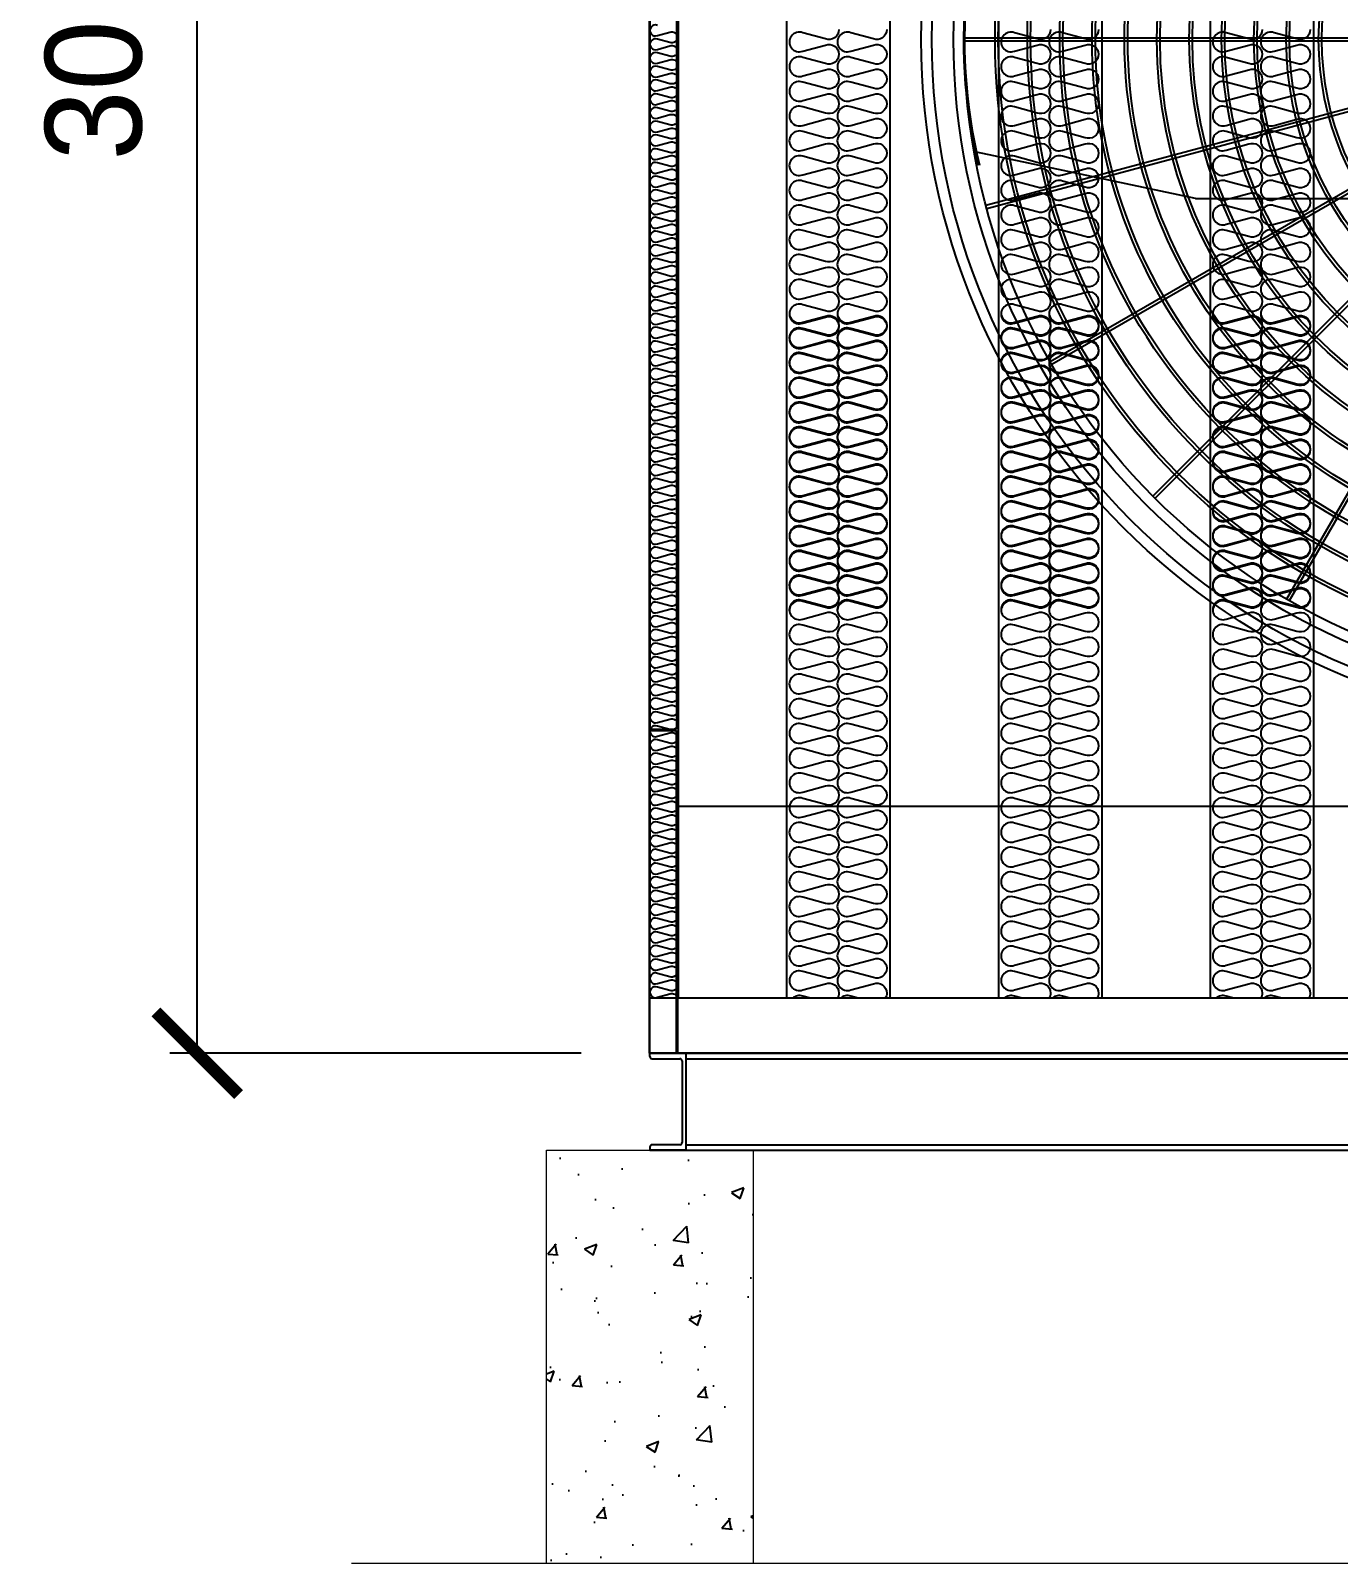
# Model space of a CAD drawing. Header units: millimetres. Extents: x 2686 to 32093, y 2268 to 23063.
# Drawn here: x 6023 to 7921, y 7575 to 9801 of the extents above; entities that cross this region are included whole.
import ezdxf

# ---------------------------------------------------------------- set-up
doc = ezdxf.new("R2010")
doc.units = ezdxf.units.MM
doc.linetypes.add('HIDDEN', pattern=[0.375, 0.25, -0.125])
for name, color, linetype in [('LINE', 7, 'Continuous'), ('SMS', 220, 'Continuous'), ('냉각탑', 4, 'Continuous'), ('냉각탑_dim', 1, 'Continuous'), ('냉각탑_찬넬방진', 1, 'Continuous')]:
    doc.layers.add(name, color=color, linetype=linetype)
doc.styles.add('HY울릉도L', font='')
doc.styles.get('HY울릉도L').set_extended_font_data('HY울릉도L')
doc.dimstyles.new('성지DIM', dxfattribs={"dimtxt": 3.5, "dimasz": 3, "dimexe": 1, "dimexo": 2.5, "dimgap": 2, "dimtad": 1, "dimdec": 0, "dimzin": 3, "dimdsep": 46, "dimtxsty": 'HY울릉도L', "dimblk": 'ARCHTICK', "dimcen": -2, "dimclrd": 256, "dimclre": 256, "dimclrt": 7, "dimadec": 0, "dimazin": 0, "dimtfac": 1, "dimtdec": 0, "dimtofl": 0, "dimtmove": 0, "dimatfit": 3, "dimfxl": 1, "dimtolj": 1, "dimtzin": 0, "dimlwe": -1, "dimarcsym": 0})

# ---------------------------------------------------------------- blocks, each defined once
blk = doc.blocks.new('_ArchTick')
at = {"color": 0, "linetype": 'ByBlock', "const_width": 0.15}
blk.add_lwpolyline([(-0.5, -0.5), (0.5, 0.5)], dxfattribs=at)
blk = doc.blocks.new('*D287')
at = {"layer": 'Defpoints', "color": 0, "transparency": 16777216}
for p in [(6264.9, 11315.8), (6922.1, 11315.8), (6922.1, 8315.8)]:
    blk.add_point(p, dxfattribs=at)
at = {"layer": '냉각탑_dim', "transparency": 16777216}
for p, q in [((6822.1, 11315.8), (6224.9, 11315.8)), ((6822.1, 8315.8), (6224.9, 8315.8))]:
    blk.add_line(p, q, dxfattribs=at)
at = {"layer": '냉각탑_dim', "lineweight": -2, "transparency": 16777216}
blk.add_line((6264.9, 8315.8), (6264.9, 11315.8), dxfattribs=at)
at = {"layer": '냉각탑_dim', "lineweight": -2, "transparency": 16777216, "xscale": 120, "yscale": 120, "zscale": 120}
for p, rotation in [((6264.9, 11315.8), 90), ((6264.9, 8315.8), 270)]:
    blk.add_blockref('_ArchTick', p, dxfattribs=dict(at, rotation=rotation))
at = {"layer": '냉각탑_dim', "color": 7, "transparency": 16777216, "insert": (6114.9, 9815.8), "char_height": 140, "attachment_point": 5, "rotation": 90, "style": 'HY울릉도L'}
blk.add_mtext('\\A1;3000', dxfattribs=at)
blk = doc.blocks.new('A$C1FB73ED1')
for p, q in [((1277, 1342.9), (1277, 2480)), ((1283, 1342.9), (1283, 2480)), ((1260.8, 1340), (966.5, 2438.3)), ((1266.6, 1341.6), (972.3, 2439.9)), ((1293.4, 1341.6), (1587.7, 2439.9)), ((1299.2, 1340), (1593.5, 2438.3)), ((1245.9, 1333), (677.4, 2317.7)), ((1251.1, 1336), (682.6, 2320.7)), ((1308.9, 1336), (1877.4, 2320.7)), ((1314.1, 1333), (1882.6, 2317.7)), ((1233.4, 1322.4), (429.4, 2126.4)), ((1237.6, 1326.6), (433.6, 2130.6)), ((1322.4, 1326.6), (2126.4, 2130.6)), ((1326.6, 1322.4), (2130.6, 2126.4)), ((1224, 1308.9), (239.3, 1877.4)), ((1227, 1314.1), (242.3, 1882.6)), ((1333, 1314.1), (2317.7, 1882.6)), ((1336, 1308.9), (2320.7, 1877.4)), ((1220, 1299.2), (121.7, 1593.5)), ((1340, 1299.2), (2438.3, 1593.5)), ((1218.4, 1293.4), (120.1, 1587.7)), ((1341.6, 1293.4), (2439.9, 1587.7)), ((1217.1, 1283), (80, 1283)), ((1342.9, 1283), (2480, 1283)), ((1217.1, 1277), (80, 1277)), ((1218.4, 1266.6), (120.1, 972.3)), ((1220, 1260.8), (121.7, 966.5)), ((1224, 1251.1), (239.3, 682.6)), ((1336, 1251.1), (2320.7, 682.6)), ((1340, 1260.8), (2438.3, 966.5)), ((1341.6, 1266.6), (2439.9, 972.3)), ((1342.9, 1277), (2480, 1277)), ((1227, 1245.9), (242.3, 677.4)), ((1233.4, 1237.6), (429.4, 433.6)), ((1237.6, 1233.4), (433.6, 429.4)), ((1245.9, 1227), (677.4, 242.3)), ((1251.1, 1224), (682.6, 239.3)), ((1308.9, 1224), (1877.4, 239.3)), ((1314.1, 1227), (1882.6, 242.3)), ((1322.4, 1233.4), (2126.4, 429.4)), ((1326.6, 1237.6), (2130.6, 433.6)), ((1333, 1245.9), (2317.7, 677.4)), ((1260.8, 1220), (966.5, 121.7)), ((1266.6, 1218.4), (972.3, 120.1)), ((1277, 1217.1), (1277, 80)), ((1283, 1217.1), (1283, 80)), ((1293.4, 1218.4), (1587.7, 120.1)), ((1299.2, 1220), (1593.5, 121.7))]:
    blk.add_line(p, q)
for radius in [1280, 1260, 1220, 1200]:
    blk.add_circle((1280, 1280), radius)
at = {"ltscale": 5}
for radius in [1143, 1137, 1083, 1077, 1023, 1017, 963, 957, 903, 897, 843, 837, 783, 777, 723, 717, 663, 657, 603, 597, 543, 537, 483, 477, 423, 417, 363, 357, 303, 297, 243, 237, 183, 177, 123, 117, 63, 57, 40, 21]:
    blk.add_circle((1280, 1280), radius, dxfattribs=at)
at = {"color": 7}
blk.add_circle((1280, 1280), 273.5, dxfattribs=at)
at = {"layer": 'LINE', "color": 7}
for p, q in [((1368.2, 2477.5), (1368.2, 1567)), ((985.2, 2053.4), (1071.5, 2459.4)), ((985.2, 2053.4), (985.2, 1550)), ((1130.8, 1567), (1369.4, 1567)), ((1130.8, 1567), (1369.4, 1567)), ((1130.8, 1567), (1130.8, 1549)), ((1130.8, 1567), (1130.8, 1549)), ((1369.4, 1567), (1369.4, 1549)), ((1369.4, 1567), (1369.4, 1549)), ((2111.5, 1574.8), (1550, 1574.8)), ((1550, 1429.2), (1550, 1574.8)), ((1550, 1429.2), (1550, 1574.8)), ((2111.5, 1574.8), (2457.5, 1488.5)), ((1130.8, 1550), (985.2, 1550)), ((1130.8, 1550), (985.2, 1550)), ((1130.8, 1549), (1230.5, 1549)), ((1130.8, 1549), (1230.5, 1549)), ((1329.5, 1549), (1369.4, 1549)), ((1329.5, 1549), (1369.4, 1549)), ((1549, 1429.2), (1549, 1329.5)), ((1549, 1429.2), (1549, 1329.5)), ((1567, 1429.2), (1549, 1429.2)), ((1567, 1429.2), (1549, 1429.2)), ((1567, 1429.2), (1567, 1190.6)), ((1567, 1429.2), (1567, 1190.6)), ((84.4, 1368.2), (993, 1368.2)), ((84.4, 1368.2), (993, 1368.2)), ((993, 1130.8), (993, 1369.4)), ((993, 1130.8), (993, 1369.4)), ((993, 1369.4), (1011, 1369.4)), ((993, 1369.4), (1011, 1369.4)), ((993, 1130.8), (993, 1369.4)), ((993, 1130.8), (993, 1369.4)), ((993, 1369.4), (1011, 1369.4)), ((993, 1369.4), (1011, 1369.4)), ((1011, 1329.5), (1011, 1369.4)), ((1011, 1329.5), (1011, 1369.4)), ((1011, 1329.5), (1011, 1369.4)), ((1011, 1329.5), (1011, 1369.4)), ((1011, 1130.8), (1011, 1230.5)), ((1011, 1130.8), (1011, 1230.5)), ((1011, 1130.8), (1011, 1230.5)), ((1011, 1130.8), (1011, 1230.5)), ((1549, 1230.5), (1549, 1190.6)), ((1549, 1230.5), (1549, 1190.6)), ((1567, 1190.6), (1549, 1190.6)), ((1567, 1190.6), (1549, 1190.6)), ((2475.6, 1191.8), (1567, 1191.8)), ((993, 1130.8), (1011, 1130.8)), ((993, 1130.8), (1011, 1130.8)), ((993, 1130.8), (1011, 1130.8)), ((993, 1130.8), (1011, 1130.8)), ((1010, 1130.8), (1010, 985.2)), ((1010, 1130.8), (1010, 985.2)), ((1010, 1130.8), (1010, 985.2)), ((1010, 1130.8), (1010, 985.2)), ((508.5, 985.2), (102.5, 1071.5)), ((1230.5, 1011), (1190.6, 1011)), ((1190.6, 993), (1190.6, 1011)), ((1230.5, 1011), (1190.6, 1011)), ((1190.6, 993), (1190.6, 1011)), ((1429.2, 1011), (1329.5, 1011)), ((1429.2, 1011), (1329.5, 1011)), ((1429.2, 993), (1429.2, 1011)), ((1429.2, 993), (1429.2, 1011)), ((1429.2, 1010), (1574.8, 1010)), ((1429.2, 1010), (1574.8, 1010)), ((1574.8, 506.6), (1574.8, 1010)), ((508.5, 985.2), (1010, 985.2)), ((508.5, 985.2), (1010, 985.2)), ((1429.2, 993), (1190.6, 993)), ((1429.2, 993), (1190.6, 993)), ((1191.8, 82.5), (1191.8, 993)), ((1574.8, 506.6), (1488.5, 100.6)), ((1512.8, 104.1), (1512.8, 106.1)), ((1166.8, 83), (1166.8, 85)), ((1393.2, 83), (1393.2, 85))]:
    blk.add_line(p, q, dxfattribs=at)
for points in [[(1272.3, 1594.4), (1268.5, 1587.9), (1272.3, 1581.4), (1279.8, 1581.4), (1283.5, 1587.9), (1279.8, 1594.4)], [(1272.3, 1594.4), (1268.5, 1587.9), (1272.3, 1581.4), (1279.8, 1581.4), (1283.5, 1587.9), (1279.8, 1594.4)], [(965.6, 1272.3), (972.1, 1268.5), (978.6, 1272.3), (978.6, 1279.8), (972.1, 1283.5), (965.6, 1279.8)], [(965.6, 1272.3), (972.1, 1268.5), (978.6, 1272.3), (978.6, 1279.8), (972.1, 1283.5), (965.6, 1279.8)], [(965.6, 1272.3), (972.1, 1268.5), (978.6, 1272.3), (978.6, 1279.8), (972.1, 1283.5), (965.6, 1279.8)], [(965.6, 1272.3), (972.1, 1268.5), (978.6, 1272.3), (978.6, 1279.8), (972.1, 1283.5), (965.6, 1279.8)], [(1594.4, 1287.7), (1587.9, 1291.5), (1581.4, 1287.7), (1581.4, 1280.2), (1587.9, 1276.5), (1594.4, 1280.2)], [(1594.4, 1287.7), (1587.9, 1291.5), (1581.4, 1287.7), (1581.4, 1280.2), (1587.9, 1276.5), (1594.4, 1280.2)], [(1287.7, 965.6), (1291.5, 972.1), (1287.7, 978.6), (1280.2, 978.6), (1276.5, 972.1), (1280.2, 965.6)], [(1287.7, 965.6), (1291.5, 972.1), (1287.7, 978.6), (1280.2, 978.6), (1276.5, 972.1), (1280.2, 965.6)]]:
    blk.add_lwpolyline(points, close=True, dxfattribs=at)
for centre, radius in [((1276, 1587.9), 8.5), ((1276, 1587.9), 8.5), ((1190.6, 1559), 2), ((1190.6, 1559), 2), ((1230.6, 1559), 2), ((1230.6, 1559), 2), ((1349.6, 1559), 2), ((1349.6, 1559), 2), ((1559, 1369.4), 2), ((1559, 1369.4), 2), ((1001, 1349.6), 2), ((1001, 1349.6), 2), ((1001, 1349.6), 2), ((1001, 1349.6), 2), ((1559, 1329.4), 2), ((1559, 1329.4), 2), ((972.1, 1276), 8.5), ((972.1, 1276), 8.5), ((972.1, 1276), 8.5), ((972.1, 1276), 8.5), ((1587.9, 1284), 8.5), ((1587.9, 1284), 8.5), ((1001, 1230.6), 2), ((1001, 1230.6), 2), ((1001, 1230.6), 2), ((1001, 1230.6), 2), ((1559, 1210.4), 2), ((1559, 1210.4), 2), ((1001, 1190.6), 2), ((1001, 1190.6), 2), ((1001, 1190.6), 2), ((1001, 1190.6), 2), ((1210.4, 1001), 2), ((1210.4, 1001), 2), ((1329.4, 1001), 2), ((1329.4, 1001), 2), ((1369.4, 1001), 2), ((1369.4, 1001), 2), ((1284, 972.1), 8.5), ((1284, 972.1), 8.5)]:
    blk.add_circle(centre, radius, dxfattribs=at)
for centre, radius, start, end in [((1280, 1483.4), 1000, 83.5007, 103.4595), ((1280, 1483.4), 998, 83.4876, 103.487), ((1481.5, 1280), 998, 353.4876, 13.487), ((1481.5, 1280), 1000, 353.5007, 13.4595), ((1078.5, 1280), 1000, 173.5007, 193.4595), ((1078.5, 1280), 998, 173.4876, 193.487), ((1280, 1076.6), 998, 263.4876, 283.487), ((1280, 1076.6), 1000, 263.5007, 283.4595)]:
    blk.add_arc(centre, radius, start, end, dxfattribs=at)
blk = doc.blocks.new('SP 200RT')
at = {"color": 7}
for p, q in [((-109298.6, -79919.9), (-109298.6, -82797.9)), ((-109148.6, -79919.9), (-109148.6, -82797.9))]:
    blk.add_line(p, q, dxfattribs=at)
blk.add_line((-109148.6, -82797.9), (-109298.6, -82797.9))
at = {"layer": 'SMS', "color": 5}
for points in [[(-109222.8, -81391.2, -0.524856), (-109242.3, -81404.7), (-109275.2, -81395.8, 1.449198), (-109275.2, -81422.6), (-109242.3, -81413.7, -0.524856), (-109222.8, -81427.1, -0.524856), (-109242.3, -81440.6), (-109275.2, -81431.7, 1.449198), (-109275.2, -81458.5), (-109242.3, -81449.6, -0.524856), (-109222.8, -81463.1, -0.524856), (-109242.3, -81476.5), (-109275.2, -81467.6, 1.449198), (-109275.2, -81494.4), (-109242.3, -81485.5, -0.524856), (-109222.8, -81499, -0.524856), (-109242.3, -81512.4), (-109275.2, -81503.5, 1.449198), (-109275.2, -81530.3), (-109242.3, -81521.4, -0.524856), (-109222.8, -81534.9, -0.524856), (-109242.3, -81548.3), (-109275.2, -81539.4, 1.449198), (-109275.2, -81566.3), (-109242.3, -81557.4, -0.524856), (-109222.8, -81570.8, -0.524856), (-109242.3, -81584.2), (-109275.2, -81575.3, 1.449198), (-109275.2, -81602.2), (-109242.3, -81593.3, -0.524856), (-109222.8, -81606.7, -0.524856), (-109242.3, -81620.1), (-109275.2, -81611.2, 1.449198), (-109275.2, -81638.1), (-109242.3, -81629.2, -0.524856), (-109222.8, -81642.6, -0.524856), (-109242.3, -81656), (-109275.2, -81647.1, 1.449198), (-109275.2, -81674), (-109242.3, -81665.1, -0.524856), (-109222.8, -81678.5, -0.524856), (-109242.3, -81691.9), (-109275.2, -81683, 1.449198), (-109275.2, -81709.9), (-109242.3, -81701, -0.524856), (-109222.8, -81714.4, -0.524856), (-109242.3, -81727.9), (-109275.2, -81718.9, 1.449198), (-109275.2, -81745.8), (-109242.3, -81736.9, -0.524856), (-109222.8, -81750.3, -0.524856), (-109242.3, -81763.8), (-109275.2, -81754.9, 1.449198), (-109275.2, -81781.7), (-109242.3, -81772.8, -0.524856), (-109222.8, -81786.2, -0.524856), (-109242.3, -81799.7), (-109275.2, -81790.8, 1.449198), (-109275.2, -81817.6), (-109242.3, -81808.7, -0.524856), (-109222.8, -81822.2, -0.524856), (-109242.3, -81835.6), (-109275.2, -81826.7, 1.449198), (-109275.2, -81853.5), (-109242.3, -81844.6, -0.524856), (-109222.8, -81858.1, -0.524856), (-109242.3, -81871.5), (-109275.2, -81862.6, 1.449198), (-109275.2, -81889.4), (-109242.3, -81880.5, -0.524856), (-109222.8, -81894, -0.524856), (-109242.3, -81907.4), (-109275.2, -81898.5, 1.449198), (-109275.2, -81925.4), (-109242.3, -81916.5, -0.524856), (-109222.8, -81929.9, -0.524856), (-109242.3, -81943.3), (-109275.2, -81934.4, 1.449198), (-109275.2, -81961.3), (-109242.3, -81952.4, -0.524856), (-109222.8, -81965.8, -0.524856), (-109242.3, -81979.2), (-109275.2, -81970.3, 1.449198), (-109275.2, -81997.2), (-109242.3, -81988.3, -0.524856), (-109222.8, -82001.7, -0.524856), (-109242.3, -82015.1), (-109275.2, -82006.2, 1.449198), (-109275.2, -82033.1), (-109242.3, -82024.2, -0.524856), (-109222.8, -82037.6, -0.524856), (-109242.3, -82051), (-109275.2, -82042.1, 1.449198), (-109275.2, -82069), (-109242.3, -82060.1, -0.524856), (-109222.8, -82073.5, -0.524856), (-109242.3, -82087), (-109275.2, -82078, 1.449198), (-109275.2, -82104.9), (-109242.3, -82096, -0.524856), (-109222.8, -82109.4, -0.524856), (-109242.3, -82122.9), (-109275.2, -82114, 1.449198), (-109275.2, -82140.8), (-109242.3, -82131.9, -0.524856), (-109222.8, -82145.3, -0.524856), (-109242.3, -82158.8), (-109275.2, -82149.9, 1.449198), (-109275.2, -82176.7), (-109242.3, -82167.8, -0.524856), (-109222.8, -82181.3, -0.524856), (-109242.3, -82194.7), (-109275.2, -82185.8, 0.440524), (-109294.1, -82195.3, 0.440524)], [(-109153.2, -81391.2, -0.524856), (-109172.6, -81404.7), (-109205.5, -81395.8, 1.449198), (-109205.5, -81422.6), (-109172.6, -81413.7, -0.524856), (-109153.2, -81427.1, -0.524856), (-109172.6, -81440.6), (-109205.5, -81431.7, 1.449198), (-109205.5, -81458.5), (-109172.6, -81449.6, -0.524856), (-109153.2, -81463.1, -0.524856), (-109172.6, -81476.5), (-109205.5, -81467.6, 1.449198), (-109205.5, -81494.4), (-109172.6, -81485.5, -0.524856), (-109153.2, -81499, -0.524856), (-109172.6, -81512.4), (-109205.5, -81503.5, 1.449198), (-109205.5, -81530.3), (-109172.6, -81521.4, -0.524856), (-109153.2, -81534.9, -0.524856), (-109172.6, -81548.3), (-109205.5, -81539.4, 1.449198), (-109205.5, -81566.3), (-109172.6, -81557.4, -0.524856), (-109153.2, -81570.8, -0.524856), (-109172.6, -81584.2), (-109205.5, -81575.3, 1.449198), (-109205.5, -81602.2), (-109172.6, -81593.3, -0.524856), (-109153.2, -81606.7, -0.524856), (-109172.6, -81620.1), (-109205.5, -81611.2, 1.449198), (-109205.5, -81638.1), (-109172.6, -81629.2, -0.524856), (-109153.2, -81642.6, -0.524856), (-109172.6, -81656), (-109205.5, -81647.1, 1.449198), (-109205.5, -81674), (-109172.6, -81665.1, -0.524856), (-109153.2, -81678.5, -0.524856), (-109172.6, -81691.9), (-109205.5, -81683, 1.449198), (-109205.5, -81709.9), (-109172.6, -81701, -0.524856), (-109153.2, -81714.4, -0.524856), (-109172.6, -81727.9), (-109205.5, -81718.9, 1.449198), (-109205.5, -81745.8), (-109172.6, -81736.9, -0.524856), (-109153.2, -81750.3, -0.524856), (-109172.6, -81763.8), (-109205.5, -81754.9, 1.449198), (-109205.5, -81781.7), (-109172.6, -81772.8, -0.524856), (-109153.2, -81786.2, -0.524856), (-109172.6, -81799.7), (-109205.5, -81790.8, 1.449198), (-109205.5, -81817.6), (-109172.6, -81808.7, -0.524856), (-109153.2, -81822.2, -0.524856), (-109172.6, -81835.6), (-109205.5, -81826.7, 1.449198), (-109205.5, -81853.5), (-109172.6, -81844.6, -0.524856), (-109153.2, -81858.1, -0.524856), (-109172.6, -81871.5), (-109205.5, -81862.6, 1.449198), (-109205.5, -81889.4), (-109172.6, -81880.5, -0.524856), (-109153.2, -81894, -0.524856), (-109172.6, -81907.4), (-109205.5, -81898.5, 1.449198), (-109205.5, -81925.4), (-109172.6, -81916.5, -0.524856), (-109153.2, -81929.9, -0.524856), (-109172.6, -81943.3), (-109205.5, -81934.4, 1.449198), (-109205.5, -81961.3), (-109172.6, -81952.4, -0.524856), (-109153.2, -81965.8, -0.524856), (-109172.6, -81979.2), (-109205.5, -81970.3, 1.449198), (-109205.5, -81997.2), (-109172.6, -81988.3, -0.524856), (-109153.2, -82001.7, -0.524856), (-109172.6, -82015.1), (-109205.5, -82006.2, 1.449198), (-109205.5, -82033.1), (-109172.6, -82024.2, -0.524856), (-109153.2, -82037.6, -0.524856), (-109172.6, -82051), (-109205.5, -82042.1, 1.449198), (-109205.5, -82069), (-109172.6, -82060.1, -0.524856), (-109153.2, -82073.5, -0.524856), (-109172.6, -82087), (-109205.5, -82078, 1.449198), (-109205.5, -82104.9), (-109172.6, -82096, -0.524856), (-109153.2, -82109.4, -0.524856), (-109172.6, -82122.9), (-109205.5, -82114, 1.449198), (-109205.5, -82140.8), (-109172.6, -82131.9, -0.524856), (-109153.2, -82145.3, -0.524856), (-109172.6, -82158.8), (-109205.5, -82149.9, 1.449198), (-109205.5, -82176.7), (-109172.6, -82167.8, -0.524856), (-109153.2, -82181.3, -0.524856), (-109172.6, -82194.7), (-109205.5, -82185.8, 0.440524), (-109224.5, -82195.3, 0.440524)], [(-109294.2, -81806.4, 0.446849), (-109275.2, -81816.2), (-109242.3, -81807.3, -0.524856), (-109222.8, -81820.8, -0.524856), (-109242.3, -81834.2), (-109275.2, -81825.3, 1.449198), (-109275.2, -81852.2), (-109242.3, -81843.3, -0.524856), (-109222.8, -81856.7, -0.524856), (-109242.3, -81870.1), (-109275.2, -81861.2, 1.449198), (-109275.2, -81888.1), (-109242.3, -81879.2, -0.524856), (-109222.8, -81892.6, -0.524856), (-109242.3, -81906), (-109275.2, -81897.1, 1.449198), (-109275.2, -81924), (-109242.3, -81915.1, -0.524856), (-109222.8, -81928.5, -0.524856), (-109242.3, -81941.9), (-109275.2, -81933, 1.449198), (-109275.2, -81959.9), (-109242.3, -81951, -0.524856), (-109222.8, -81964.4, -0.524856), (-109242.3, -81977.8), (-109275.2, -81968.9, 1.449198), (-109275.2, -81995.8), (-109242.3, -81986.9, -0.524856), (-109222.8, -82000.3, -0.524856), (-109242.3, -82013.8), (-109275.2, -82004.8, 1.449198), (-109275.2, -82031.7), (-109242.3, -82022.8, -0.524856), (-109222.8, -82036.2, -0.524856), (-109242.3, -82049.7), (-109275.2, -82040.8, 1.449198), (-109275.2, -82067.6), (-109242.3, -82058.7, -0.524856), (-109222.8, -82072.1, -0.524856), (-109242.3, -82085.6), (-109275.2, -82076.7, 1.449198), (-109275.2, -82103.5), (-109242.3, -82094.6, -0.524856), (-109222.8, -82108.1, -0.524856), (-109242.3, -82121.5), (-109275.2, -82112.6, 1.449198), (-109275.2, -82139.4), (-109242.3, -82130.5, -0.524856), (-109222.8, -82144, -0.524856), (-109242.3, -82157.4), (-109275.2, -82148.5, 1.449198), (-109275.2, -82175.3), (-109242.3, -82166.4, -0.524856), (-109222.8, -82179.9, -0.524856), (-109242.3, -82193.3), (-109275.2, -82184.4, 1.449198), (-109275.2, -82211.3), (-109242.3, -82202.4, -0.524856), (-109222.8, -82215.8, -0.524856), (-109242.3, -82229.2), (-109275.2, -82220.3, 1.449198), (-109275.2, -82247.2), (-109242.3, -82238.3, -0.524856), (-109222.8, -82251.7, -0.524856), (-109242.3, -82265.1), (-109275.2, -82256.2, 1.449198), (-109275.2, -82283.1), (-109242.3, -82274.2, -0.524856), (-109222.8, -82287.6, -0.524856), (-109242.3, -82301), (-109275.2, -82292.1, 1.449198), (-109275.2, -82319), (-109242.3, -82310.1, -0.524856), (-109222.8, -82323.5, -0.524856), (-109242.3, -82336.9), (-109275.2, -82328, 1.449198), (-109275.2, -82354.9), (-109242.3, -82346, -0.524856), (-109222.8, -82359.4, -0.524856), (-109242.3, -82372.9), (-109275.2, -82363.9, 1.449198), (-109275.2, -82390.8), (-109242.3, -82381.9, -0.524856), (-109222.8, -82395.3, -0.524856), (-109242.3, -82408.8), (-109275.2, -82399.9, 1.449198), (-109275.2, -82426.7), (-109242.3, -82417.8, -0.524856), (-109222.8, -82431.2, -0.524856), (-109242.3, -82444.7), (-109275.2, -82435.8, 1.449198), (-109275.2, -82462.6), (-109242.3, -82453.7, -0.524856), (-109222.8, -82467.2, -0.524856), (-109242.3, -82480.6), (-109275.2, -82471.7, 1.449198), (-109275.2, -82498.5), (-109242.3, -82489.6, -0.524856), (-109222.8, -82503.1, -0.524856), (-109242.3, -82516.5), (-109275.2, -82507.6, 1.449198), (-109275.2, -82534.4), (-109242.3, -82525.5, -0.524856), (-109222.8, -82539, -0.524856), (-109242.3, -82552.4), (-109275.2, -82543.5, 1.449198), (-109275.2, -82570.4), (-109242.3, -82561.5, -0.524856), (-109222.8, -82574.9, -0.524856), (-109242.3, -82588.3), (-109275.2, -82579.4, 1.449198), (-109275.2, -82606.3), (-109242.3, -82597.4, -0.524856), (-109222.8, -82610.8, -0.524856), (-109242.3, -82624.2), (-109275.2, -82615.3, 1.449198), (-109275.2, -82642.2), (-109242.3, -82633.3, -0.524856), (-109222.8, -82646.7, -0.524856), (-109242.3, -82660.1), (-109275.2, -82651.2, 1.449198), (-109275.2, -82678.1), (-109242.3, -82669.2, -0.524856), (-109222.8, -82682.6, -0.524856), (-109242.3, -82696), (-109275.2, -82687.1, 1.449198), (-109275.2, -82714), (-109242.3, -82705.1, -0.524856), (-109222.8, -82718.5, -0.524856), (-109242.3, -82732), (-109275.2, -82723, 1.449198), (-109275.2, -82749.9), (-109242.3, -82741, -0.524856), (-109222.8, -82754.4, -0.524856), (-109242.3, -82767.9), (-109275.2, -82759, 1.449198), (-109275.2, -82785.8), (-109242.3, -82776.9, -0.524856), (-109222.8, -82790.3, -0.1385), (-109224.9, -82797.9, -0.1385)], [(-109224.5, -81806.4, 0.446849), (-109205.5, -81816.2), (-109172.6, -81807.3, -0.524856), (-109153.2, -81820.8, -0.524856), (-109172.6, -81834.2), (-109205.5, -81825.3, 1.449198), (-109205.5, -81852.2), (-109172.6, -81843.3, -0.524856), (-109153.2, -81856.7, -0.524856), (-109172.6, -81870.1), (-109205.5, -81861.2, 1.449198), (-109205.5, -81888.1), (-109172.6, -81879.2, -0.524856), (-109153.2, -81892.6, -0.524856), (-109172.6, -81906), (-109205.5, -81897.1, 1.449198), (-109205.5, -81924), (-109172.6, -81915.1, -0.524856), (-109153.2, -81928.5, -0.524856), (-109172.6, -81941.9), (-109205.5, -81933, 1.449198), (-109205.5, -81959.9), (-109172.6, -81951, -0.524856), (-109153.2, -81964.4, -0.524856), (-109172.6, -81977.8), (-109205.5, -81968.9, 1.449198), (-109205.5, -81995.8), (-109172.6, -81986.9, -0.524856), (-109153.2, -82000.3, -0.524856), (-109172.6, -82013.8), (-109205.5, -82004.8, 1.449198), (-109205.5, -82031.7), (-109172.6, -82022.8, -0.524856), (-109153.2, -82036.2, -0.524856), (-109172.6, -82049.7), (-109205.5, -82040.8, 1.449198), (-109205.5, -82067.6), (-109172.6, -82058.7, -0.524856), (-109153.2, -82072.1, -0.524856), (-109172.6, -82085.6), (-109205.5, -82076.7, 1.449198), (-109205.5, -82103.5), (-109172.6, -82094.6, -0.524856), (-109153.2, -82108.1, -0.524856), (-109172.6, -82121.5), (-109205.5, -82112.6, 1.449198), (-109205.5, -82139.4), (-109172.6, -82130.5, -0.524856), (-109153.2, -82144, -0.524856), (-109172.6, -82157.4), (-109205.5, -82148.5, 1.449198), (-109205.5, -82175.3), (-109172.6, -82166.4, -0.524856), (-109153.2, -82179.9, -0.524856), (-109172.6, -82193.3), (-109205.5, -82184.4, 1.449198), (-109205.5, -82211.3), (-109172.6, -82202.4, -0.524856), (-109153.2, -82215.8, -0.524856), (-109172.6, -82229.2), (-109205.5, -82220.3, 1.449198), (-109205.5, -82247.2), (-109172.6, -82238.3, -0.524856), (-109153.2, -82251.7, -0.524856), (-109172.6, -82265.1), (-109205.5, -82256.2, 1.449198), (-109205.5, -82283.1), (-109172.6, -82274.2, -0.524856), (-109153.2, -82287.6, -0.524856), (-109172.6, -82301), (-109205.5, -82292.1, 1.449198), (-109205.5, -82319), (-109172.6, -82310.1, -0.524856), (-109153.2, -82323.5, -0.524856), (-109172.6, -82336.9), (-109205.5, -82328, 1.449198), (-109205.5, -82354.9), (-109172.6, -82346, -0.524856), (-109153.2, -82359.4, -0.524856), (-109172.6, -82372.9), (-109205.5, -82363.9, 1.449198), (-109205.5, -82390.8), (-109172.6, -82381.9, -0.524856), (-109153.2, -82395.3, -0.524856), (-109172.6, -82408.8), (-109205.5, -82399.9, 1.449198), (-109205.5, -82426.7), (-109172.6, -82417.8, -0.524856), (-109153.2, -82431.2, -0.524856), (-109172.6, -82444.7), (-109205.5, -82435.8, 1.449198), (-109205.5, -82462.6), (-109172.6, -82453.7, -0.524856), (-109153.2, -82467.2, -0.524856), (-109172.6, -82480.6), (-109205.5, -82471.7, 1.449198), (-109205.5, -82498.5), (-109172.6, -82489.6, -0.524856), (-109153.2, -82503.1, -0.524856), (-109172.6, -82516.5), (-109205.5, -82507.6, 1.449198), (-109205.5, -82534.4), (-109172.6, -82525.5, -0.524856), (-109153.2, -82539, -0.524856), (-109172.6, -82552.4), (-109205.5, -82543.5, 1.449198), (-109205.5, -82570.4), (-109172.6, -82561.5, -0.524856), (-109153.2, -82574.9, -0.524856), (-109172.6, -82588.3), (-109205.5, -82579.4, 1.449198), (-109205.5, -82606.3), (-109172.6, -82597.4, -0.524856), (-109153.2, -82610.8, -0.524856), (-109172.6, -82624.2), (-109205.5, -82615.3, 1.449198), (-109205.5, -82642.2), (-109172.6, -82633.3, -0.524856), (-109153.2, -82646.7, -0.524856), (-109172.6, -82660.1), (-109205.5, -82651.2, 1.449198), (-109205.5, -82678.1), (-109172.6, -82669.2, -0.524856), (-109153.2, -82682.6, -0.524856), (-109172.6, -82696), (-109205.5, -82687.1, 1.449198), (-109205.5, -82714), (-109172.6, -82705.1, -0.524856), (-109153.2, -82718.5, -0.524856), (-109172.6, -82732), (-109205.5, -82723, 1.449198), (-109205.5, -82749.9), (-109172.6, -82741, -0.524856), (-109153.2, -82754.4, -0.524856), (-109172.6, -82767.9), (-109205.5, -82759, 1.449198), (-109205.5, -82785.8), (-109172.6, -82776.9, -0.524856), (-109153.2, -82790.3, -0.1385), (-109155.3, -82797.9, -0.1385)], [(-109275.2, -82185.8, 1.449198), (-109275.2, -82212.6), (-109242.3, -82203.7, -0.524856), (-109222.8, -82217.2, -0.524856), (-109242.3, -82230.6), (-109275.2, -82221.7, 0.54148), (-109294.6, -82235.9, 0.54148)], [(-109205.5, -82185.8, 1.449198), (-109205.5, -82212.6), (-109172.6, -82203.7, -0.524856), (-109153.2, -82217.2, -0.524856), (-109172.6, -82230.6), (-109205.5, -82221.7, 0.54148), (-109225, -82235.9, 0.54148)], [(-109264.1, -82797.9), (-109275.2, -82794.9, 0.287554), (-109290.1, -82797.9)], [(-109194.5, -82797.9), (-109205.5, -82794.9, 0.287554), (-109220.5, -82797.9)]]:
    blk.add_lwpolyline(points, format="xyb", dxfattribs=at)
blk = doc.blocks.new('3')
for p, q in [((6921.2, 11315.8), (6921.2, 8315.8)), ((6922.1, 10948.3), (6922.1, 8786.4)), ((6960.5, 10948.3), (6960.5, 8786.4)), ((6962.4, 8814.5), (6962.4, 8786.4)), ((6922.1, 8786.4), (6960.5, 8786.4)), ((6922.1, 8784.5), (6922.1, 8505.2)), ((6922.1, 8315.8), (6922.1, 8784.5)), ((6922.1, 8784.5), (6960.5, 8784.5)), ((6960.5, 8315.8), (6960.5, 8784.5)), ((6962.4, 8411.4), (6962.4, 8674.9)), ((6962.4, 8674.9), (9620.9, 8674.9)), ((6962.4, 8315.8), (6962.4, 8409.5)), ((6921.2, 8315.8), (8776.2, 8315.8)), ((9620.9, 8315.8), (6922.1, 8315.8)), ((6960.5, 8315.8), (6922.1, 8315.8)), ((6960.5, 8315.8), (6922.1, 8315.8)), ((8045.2, 8315.8), (6962.4, 8315.8)), ((9620.9, 8315.8), (6962.4, 8315.8))]:
    blk.add_line(p, q)
at = {"color": 7}
for p, q in [((6921.2, 11315.8), (6921.2, 8315.8)), ((6963.2, 11315.8), (6963.2, 8395.8)), ((9621.2, 8395.8), (6921.2, 8395.8)), ((6921.2, 8315.8), (8776.2, 8315.8))]:
    blk.add_line(p, q, dxfattribs=at)
at = {"ltscale": 500}
blk.add_lwpolyline([(6921.2, 11315.8), (9620.9, 11315.8), (9620.9, 8315.8), (6921.2, 8315.8)], close=True, dxfattribs=at)
at = {"layer": 'SMS', "color": 5}
for points in [[(6932.9, 9808.5, 1.449198), (6932.9, 9793.6), (6951.2, 9798.5, -0.524856), (6962, 9791.1, -0.524856), (6951.2, 9783.6), (6932.9, 9788.5, 1.449198), (6932.9, 9773.6), (6951.2, 9778.6, -0.524856), (6962, 9771.1, -0.524856), (6951.2, 9763.7), (6932.9, 9768.6, 1.449198), (6932.9, 9753.7), (6951.2, 9758.6, -0.524856), (6962, 9751.2, -0.524856), (6951.2, 9743.7), (6932.9, 9748.6, 1.449198), (6932.9, 9733.7), (6951.2, 9738.7, -0.524856), (6962, 9731.2, -0.524856), (6951.2, 9723.8), (6932.9, 9728.7, 1.449198), (6932.9, 9713.8), (6951.2, 9718.7, -0.524856), (6962, 9711.3, -0.524856), (6951.2, 9703.8), (6932.9, 9708.7, 1.449198), (6932.9, 9693.8), (6951.2, 9698.8, -0.524856), (6962, 9691.3, -0.524856), (6951.2, 9683.9), (6932.9, 9688.8, 1.449198), (6932.9, 9673.9), (6951.2, 9678.8, -0.524856), (6962, 9671.4, -0.524856), (6951.2, 9663.9), (6932.9, 9668.8, 1.449198), (6932.9, 9653.9), (6951.2, 9658.9, -0.524856), (6962, 9651.4, -0.524856), (6951.2, 9644), (6932.9, 9648.9, 1.449198), (6932.9, 9634), (6951.2, 9638.9, -0.524856), (6962, 9631.5, -0.524856), (6951.2, 9624), (6932.9, 9628.9, 1.449198), (6932.9, 9614), (6951.2, 9619, -0.524856), (6962, 9611.5, -0.524856), (6951.2, 9604.1), (6932.9, 9609, 1.449198), (6932.9, 9594.1), (6951.2, 9599, -0.524856), (6962, 9591.6, -0.417249), (6954, 9583.6)], [(6922.4, 9599.5, 0.446849), (6932.9, 9594.1), (6951.2, 9599, -0.524856), (6962, 9591.6, -0.524856), (6951.2, 9584.1), (6932.9, 9589, 1.449198), (6932.9, 9574.1), (6951.2, 9579.1, -0.524856), (6962, 9571.6, -0.524856), (6951.2, 9564.2), (6932.9, 9569.1, 1.449198), (6932.9, 9554.2), (6951.2, 9559.1, -0.524856), (6962, 9551.7, -0.524856), (6951.2, 9544.2), (6932.9, 9549.1, 1.449198), (6932.9, 9534.2), (6951.2, 9539.2, -0.524856), (6962, 9531.7, -0.524856), (6951.2, 9524.3), (6932.9, 9529.2, 1.449198), (6932.9, 9514.3), (6951.2, 9519.2, -0.524856), (6962, 9511.8, -0.524856), (6951.2, 9504.3), (6932.9, 9509.2, 1.449198), (6932.9, 9494.3), (6951.2, 9499.3, -0.524856), (6962, 9491.8, -0.524856), (6951.2, 9484.4), (6932.9, 9489.3, 1.449198), (6932.9, 9474.4), (6951.2, 9479.3, -0.524856), (6962, 9471.9, -0.524856), (6951.2, 9464.4), (6932.9, 9469.3, 1.449198), (6932.9, 9454.4), (6951.2, 9459.4, -0.524856), (6962, 9451.9, -0.524856), (6951.2, 9444.5), (6932.9, 9449.4, 1.449198), (6932.9, 9434.5), (6951.2, 9439.4, -0.524856), (6962, 9432, -0.524856), (6951.2, 9424.5), (6932.9, 9429.4, 1.449198), (6932.9, 9414.5), (6951.2, 9419.5, -0.524856), (6962, 9412, -0.524856), (6951.2, 9404.6), (6932.9, 9409.5, 1.449198), (6932.9, 9394.6), (6951.2, 9399.5, -0.524856), (6962, 9392.1, -0.524856), (6951.2, 9384.6), (6932.9, 9389.5, 1.449198), (6932.9, 9374.6), (6951.2, 9379.6, -0.524856), (6962, 9372.1, -0.524856), (6951.2, 9364.7), (6932.9, 9369.6, 1.449198), (6932.9, 9354.7), (6951.2, 9359.6, -0.524856), (6962, 9352.2, -0.524856), (6951.2, 9344.7), (6932.9, 9349.6, 1.449198), (6932.9, 9334.7), (6951.2, 9339.7, -0.524856), (6962, 9332.2, -0.524856), (6951.2, 9324.8), (6932.9, 9329.7, 1.449198), (6932.9, 9314.8), (6951.2, 9319.7, -0.524856), (6962, 9312.3, -0.524856), (6951.2, 9304.8), (6932.9, 9309.7, 1.449198), (6932.9, 9294.8), (6951.2, 9299.8, -0.524856), (6962, 9292.3, -0.524856), (6951.2, 9284.9), (6932.9, 9289.8, 1.449198), (6932.9, 9274.9), (6951.2, 9279.8, -0.524856), (6962, 9272.4, -0.524856), (6951.2, 9264.9), (6932.9, 9269.8, 1.449198), (6932.9, 9254.9), (6951.2, 9259.9, -0.524856), (6962, 9252.4, -0.524856), (6951.2, 9245), (6932.9, 9249.9, 1.449198), (6932.9, 9235), (6951.2, 9239.9, -0.524856), (6962, 9232.5, -0.524856), (6951.2, 9225), (6932.9, 9229.9, 1.449198), (6932.9, 9215), (6951.2, 9220, -0.524856), (6962, 9212.5, -0.524856), (6951.2, 9205.1), (6932.9, 9210, 1.449198), (6932.9, 9195.1), (6951.2, 9200, -0.524856), (6962, 9192.6, -0.524856), (6951.2, 9185.1), (6932.9, 9190, 1.449198), (6932.9, 9175.1), (6951.2, 9180.1, -0.524856), (6962, 9172.6, -0.524856), (6951.2, 9165.2), (6932.9, 9170.1, 1.449198), (6932.9, 9155.2), (6951.2, 9160.1, -0.524856), (6962, 9152.7, -0.524856), (6951.2, 9145.2), (6932.9, 9150.1, 1.449198), (6932.9, 9135.2), (6951.2, 9140.2, -0.524856), (6962, 9132.7, -0.524856), (6951.2, 9125.3), (6932.9, 9130.2, 1.449198), (6932.9, 9115.3), (6951.2, 9120.2, -0.524856), (6962, 9112.8, -0.524856), (6951.2, 9105.3), (6932.9, 9110.2, 1.449198), (6932.9, 9095.3), (6951.2, 9100.3, -0.524856), (6962, 9092.8, -0.524856), (6951.2, 9085.4), (6932.9, 9090.3, 1.449198), (6932.9, 9075.4), (6951.2, 9080.3, -0.524856), (6962, 9072.9, -0.524856), (6951.2, 9065.4), (6932.9, 9070.3, 1.449198), (6932.9, 9055.4), (6951.2, 9060.4, -0.524856), (6962, 9052.9, -0.524856), (6951.2, 9045.5), (6932.9, 9050.4, 1.449198), (6932.9, 9035.5), (6951.2, 9040.4, -0.524856), (6962, 9033, -0.524856), (6951.2, 9025.5), (6932.9, 9030.4, 1.449198), (6932.9, 9015.5), (6951.2, 9020.5, -0.524856), (6962, 9013, -0.417249), (6954, 9005)], [(6922.4, 9021, 0.446849), (6932.9, 9015.5), (6951.2, 9020.5, -0.524856), (6962, 9013, -0.524856), (6951.2, 9005.6), (6932.9, 9010.5, 1.449198), (6932.9, 8995.6), (6951.2, 9000.5, -0.524856), (6962, 8993.1, -0.524856), (6951.2, 8985.6), (6932.9, 8990.5, 1.449198), (6932.9, 8975.6), (6951.2, 8980.6, -0.524856), (6962, 8973.1, -0.524856), (6951.2, 8965.7), (6932.9, 8970.6, 1.449198), (6932.9, 8955.7), (6951.2, 8960.6, -0.524856), (6962, 8953.2, -0.524856), (6951.2, 8945.7), (6932.9, 8950.6, 1.449198), (6932.9, 8935.7), (6951.2, 8940.7, -0.524856), (6962, 8933.2, -0.524856), (6951.2, 8925.8), (6932.9, 8930.7, 1.449198), (6932.9, 8915.8), (6951.2, 8920.7, -0.524856), (6962, 8913.3, -0.524856), (6951.2, 8905.8), (6932.9, 8910.7, 1.449198), (6932.9, 8895.8), (6951.2, 8900.8, -0.524856), (6962, 8893.3, -0.524856), (6951.2, 8885.9), (6932.9, 8890.8, 1.449198), (6932.9, 8875.9), (6951.2, 8880.8, -0.524856), (6962, 8873.4, -0.524856), (6951.2, 8865.9), (6932.9, 8870.8, 1.449198), (6932.9, 8855.9), (6951.2, 8860.9, -0.524856), (6962, 8853.4, -0.524856), (6951.2, 8846), (6932.9, 8850.9, 1.449198), (6932.9, 8836), (6951.2, 8840.9, -0.524856), (6962, 8833.5, -0.524856), (6951.2, 8826), (6932.9, 8830.9, 1.449198), (6932.9, 8816), (6951.2, 8821, -0.524856), (6962, 8813.5, -0.524856), (6951.2, 8806.1), (6932.9, 8811, 1.449198), (6932.9, 8796.1), (6951.2, 8801, -0.524856), (6962, 8793.6, -0.524856), (6951.2, 8786.1), (6932.9, 8791, 1.449198), (6932.9, 8776.1), (6951.2, 8781.1, -0.524856), (6962, 8773.6, -0.524856), (6951.2, 8766.2), (6932.9, 8771.1, 1.449198), (6932.9, 8756.2), (6951.2, 8761.1, -0.524856), (6962, 8753.7, -0.524856), (6951.2, 8746.2), (6932.9, 8751.1, 1.449198), (6932.9, 8736.2), (6951.2, 8741.2, -0.524856), (6962, 8733.7, -0.524856), (6951.2, 8726.3), (6932.9, 8731.2, 1.449198), (6932.9, 8716.3), (6951.2, 8721.2, -0.524856), (6962, 8713.8, -0.524856), (6951.2, 8706.3), (6932.9, 8711.2, 1.449198), (6932.9, 8696.3), (6951.2, 8701.3, -0.524856), (6962, 8693.8, -0.524856), (6951.2, 8686.4), (6932.9, 8691.3, 1.449198), (6932.9, 8676.4), (6951.2, 8681.3, -0.524856), (6962, 8673.9, -0.524856), (6951.2, 8666.4), (6932.9, 8671.3, 1.449198), (6932.9, 8656.4), (6951.2, 8661.4, -0.524856), (6962, 8653.9, -0.524856), (6951.2, 8646.5), (6932.9, 8651.4, 1.449198), (6932.9, 8636.5), (6951.2, 8641.4, -0.524856), (6962, 8634, -0.524856), (6951.2, 8626.5), (6932.9, 8631.4, 1.449198), (6932.9, 8616.5), (6951.2, 8621.5, -0.524856), (6962, 8614, -0.524856), (6951.2, 8606.6), (6932.9, 8611.5, 1.449198), (6932.9, 8596.6), (6951.2, 8601.5, -0.524856), (6962, 8594.1, -0.524856), (6951.2, 8586.6), (6932.9, 8591.5, 1.449198), (6932.9, 8576.6), (6951.2, 8581.6, -0.524856), (6962, 8574.1, -0.524856), (6951.2, 8566.7), (6932.9, 8571.6, 1.449198), (6932.9, 8556.7), (6951.2, 8561.6, -0.524856), (6962, 8554.2, -0.524856), (6951.2, 8546.7), (6932.9, 8551.6, 1.449198), (6932.9, 8536.7), (6951.2, 8541.7, -0.524856), (6962, 8534.2, -0.524856), (6951.2, 8526.8), (6932.9, 8531.7, 1.449198), (6932.9, 8516.8), (6951.2, 8521.7, -0.524856), (6962, 8514.3, -0.524856), (6951.2, 8506.8), (6932.9, 8511.7, 1.449198), (6932.9, 8496.8), (6951.2, 8501.8, -0.524856), (6962, 8494.3, -0.524856), (6951.2, 8486.9), (6932.9, 8491.8, 1.449198), (6932.9, 8476.9), (6951.2, 8481.8, -0.524856), (6962, 8474.4, -0.524856), (6951.2, 8466.9), (6932.9, 8471.8, 1.449198), (6932.9, 8456.9), (6951.2, 8461.9, -0.524856), (6962, 8454.4, -0.524856), (6951.2, 8447), (6932.9, 8451.9, 1.449198), (6932.9, 8437), (6951.2, 8441.9, -0.524856), (6962, 8434.5, -0.417249), (6954, 8426.5)], [(6922.4, 8442.4, 0.446849), (6932.9, 8437), (6951.2, 8441.9, -0.524856), (6962, 8434.5, -0.524856), (6951.2, 8427), (6932.9, 8431.9, 1.449198), (6932.9, 8417), (6951.2, 8422, -0.524856), (6962, 8414.5, -0.524856), (6951.2, 8407.1), (6932.9, 8412, 1.449198), (6932.9, 8397.1), (6951.2, 8402, -0.476486), (6961.9, 8395.8, -0.476486)]]:
    blk.add_lwpolyline(points, format="xyb", dxfattribs=at)
at = {"layer": '냉각탑', "color": 6, "linetype": 'HIDDEN'}
for p, q in [((6922.1, 8315.8), (6922.1, 11315.8)), ((7279.5, 8315.8), (6922.1, 8315.8))]:
    blk.add_line(p, q, dxfattribs=at)
at = {"layer": '냉각탑', "ltscale": 30}
for q in [(6922.1, 11315.8), (9620.9, 8315.8)]:
    blk.add_line((6922.1, 8315.8), q, dxfattribs=at)
at = {"layer": '냉각탑_찬넬방진', "ltscale": 30}
for p, q in [((6922.1, 8315.8), (9433.7, 8315.8)), ((6922.1, 8315.8), (9433.7, 8315.8)), ((6974.1, 8307.9), (9617.7, 8307.9)), ((6922.1, 8179.9), (6922.1, 8175.2)), ((6922.1, 8175.2), (9620.9, 8175.2)), ((6922.1, 8175.2), (9620.9, 8175.2)), ((6974.1, 8183.1), (9617.7, 8183.1))]:
    blk.add_line(p, q, dxfattribs=at)
at = {"layer": '냉각탑_찬넬방진', "ltscale": 150}
for p, q in [((6922.1, 8315.8), (6974.1, 8315.8)), ((6922.1, 8311), (6922.1, 8315.8)), ((6922.1, 8315.8), (6974.1, 8315.8)), ((6922.1, 8315.8), (6974.1, 8315.8)), ((6922.1, 8311), (6922.1, 8315.8)), ((6922.1, 8315.8), (6974.1, 8315.8)), ((6925.3, 8307.9), (6965.6, 8307.9)), ((6925.3, 8307.9), (6965.6, 8307.9)), ((6968.8, 8304.7), (6968.8, 8186.3)), ((6974.1, 8315.8), (6974.1, 8175.2)), ((6922.1, 8179.9), (6922.1, 8175.2)), ((6974.1, 8175.2), (6922.1, 8175.2)), ((6965.6, 8183.1), (6925.3, 8183.1))]:
    blk.add_line(p, q, dxfattribs=at)
at = {"layer": '냉각탑_찬넬방진', "linetype": 'HIDDEN'}
for q in [(6922.1, 8315.8), (6945, 8315.8)]:
    blk.add_line((7842, 8315.8), q, dxfattribs=at)
at = {"layer": '냉각탑_찬넬방진', "ltscale": 150}
for centre, start, end in [((6925.3, 8311), 180, 270), ((6925.3, 8311), 180, 270), ((6965.6, 8304.7), 0, 90), ((6965.6, 8304.7), 0, 90), ((6925.3, 8179.9), 90, 180), ((6965.6, 8186.3), 270, 0)]:
    blk.add_arc(centre, 3.18, start, end, dxfattribs=at)
for p in [(116419.1, 91193.6), (116726.5, 91193.6), (117033.8, 91193.6)]:
    blk.add_blockref('SP 200RT', p)
at = {"layer": '냉각탑', "xscale": 0.7829768747821867, "yscale": 0.7829768747821867, "zscale": 0.7829768747821867}
blk.add_blockref('A$C1FB73ED1', (7315.8, 8785.5), dxfattribs=at)

msp = doc.modelspace()

# ---------------------------------------------------------------- hatches: boundary and pattern name
h = msp.add_hatch()
h.set_pattern_fill('AR-CONC', color=4)
h.set_pattern_definition([(50, (-858379.83, -340164.77), (182.18467, -15.939086), [19.05, -209.55]), (355, (-858379.83, -340164.77), (-35.24342, 191.056845), [15.24, -167.640584]), (100.451445, (-858364.65, -340166.1), (146.941247, 175.117752), [16.19001, -178.090245]), (46.1842, (-858379.83, -340113.97), (271.07904, -42.04233), [28.575, -314.325]), (96.635558, (-858357.24, -340117.48), (237.404134, 247.426125), [24.28502, -267.13561]), (351.18415, (-858379.83, -340113.97), (237.40413, 247.426125), [22.85997, -251.45973]), (21, (-858354.43, -340126.67), (151.614391, -102.265198), [19.05, -209.55]), (326, (-858354.43, -340126.67), (61.80203, 184.187966), [15.24, -167.64]), (71.451445, (-858341.8, -340135.2), (213.41642, 81.92277), [16.19001, -178.089938]), (37.5, (-858379.83, -340164.77), (3.0886033, 84.555039), [0, -165.608, 0, -170.18, 0, -168.275]), (7.5, (-858379.83, -340164.77), (66.8196625, 100.180575), [0, -97.028, 0, -161.798, 0, -64.135]), (327.5, (-858436.47, -340164.77), (135.590595, -5.728744), [0, -63.5, 0, -198.12, 0, -262.89]), (317.5, (-858461.87, -340164.77), (148.129181, 25.426491), [0, -82.55, 0, -131.572, 0, -186.69])])
h.paths.add_polyline_path([(7072.1, 8175.2), (6772.1, 8175.2), (6772.1, 7575.2), (7072.1, 7575.2)])

# ---------------------------------------------------------------- linework, layer by layer
at = {"lineweight": 5}
msp.add_line((6488.6, 7575.2), (10054.9, 7575.2), dxfattribs=at)
msp.add_lwpolyline([(6772.1, 7575.2), (6772.1, 8175.2), (7072.1, 8175.2), (7072.1, 7575.2)], dxfattribs=at)

# ---------------------------------------------------------------- block references
msp.add_blockref('3', (0, 0))

# ---------------------------------------------------------------- dimensions: what is measured, and where the dimension line sits
at = {"layer": '냉각탑_dim'}
dim = msp.add_linear_dim(base=(6264.9, 11315.8), p1=(6922.1, 8315.8), p2=(6922.1, 11315.8), angle=90, dimstyle='성지DIM', override={"dimscale": 40}, dxfattribs=at)
dim.commit()
dim.dimension.update_dxf_attribs({"geometry": '*D287', "text_midpoint": (6114.9, 9815.8)})

doc.saveas('drawing.dxf')
